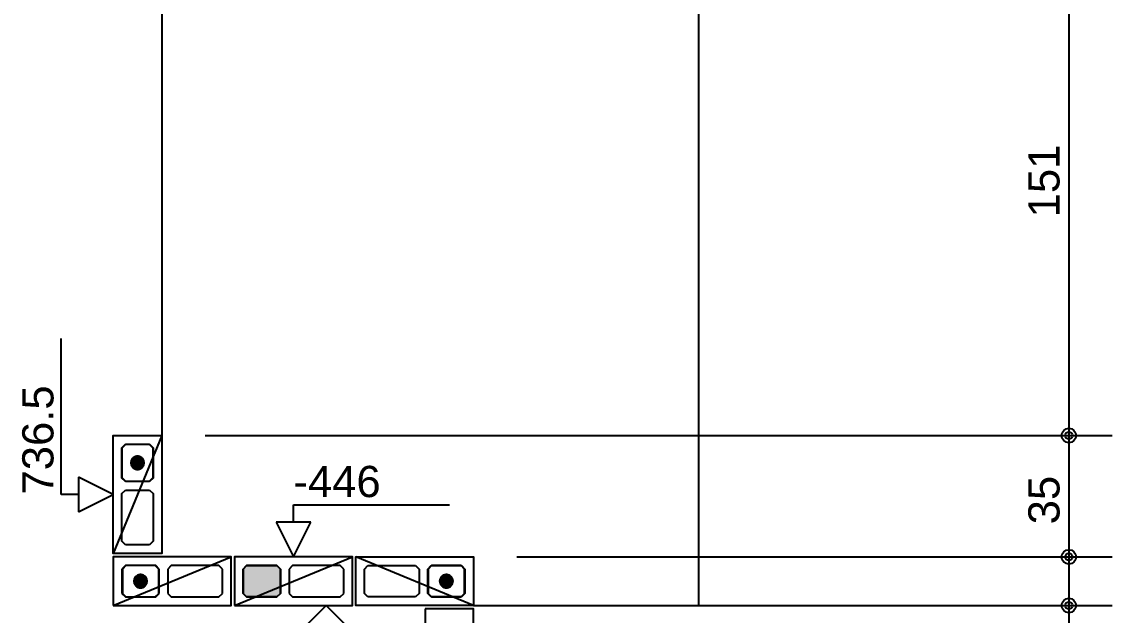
# Model space of a CAD drawing. Extents: x 0 to 119, y 0 to 84.
# Drawn here: x 37.83 to 44.13, y 44.16 to 47.59 of the extents above; entities that cross this region are included whole.
import ezdxf

# ---------------------------------------------------------------- set-up
doc = ezdxf.new("R2010")
doc.units = 0
doc.header["$MEASUREMENT"] = 0
doc.linetypes.add('ESTILO_TQS_0003', pattern=[1.5, 0.5, -0.4, 0.1, -0.5])
doc.linetypes.add('ESTILO_TQS_0005', pattern=[0.4, 0.3, -0.1])
for name, color, linetype in [('18', 6, 'CONTINUOUS'), ('20', 1, 'CONTINUOUS'), ('27', 250, 'CONTINUOUS'), ('3', 7, 'CONTINUOUS'), ('35', 255, 'CONTINUOUS'), ('9', 8, 'CONTINUOUS')]:
    doc.layers.add(name, color=color, linetype=linetype)
doc.styles.add('TQS_ARIAL', font='arial.ttf')

msp = doc.modelspace()

# ---------------------------------------------------------------- linework, layer by layer
at = {"layer": '18', "color": 6, "linetype": 'Continuous'}
for p, q in [((38.060294, 44.86055), (38.060294, 45.76055)), ((38.360294, 44.86055), (38.160294, 44.96055)), ((38.160294, 44.96055), (38.160294, 44.76055)), ((38.160294, 44.86055), (38.060294, 44.86055)), ((38.160294, 44.76055), (38.360294, 44.86055))]:
    msp.add_line(p, q, dxfattribs=at)
at = {"layer": '20', "color": 1, "linetype": 'Continuous'}
for p, q in [((39.400294, 44.70055), (39.400294, 44.80055)), ((39.400294, 44.80055), (40.300294, 44.80055)), ((39.500294, 44.70055), (39.300294, 44.70055)), ((39.300294, 44.70055), (39.400294, 44.50055)), ((39.400294, 44.50055), (39.500294, 44.70055))]:
    msp.add_line(p, q, dxfattribs=at)
at = {"layer": '27', "color": 250, "linetype": 'ESTILO_TQS_0005'}
for points in [[(38.570294, 45.15055), (38.590294, 45.13055), (38.590294, 44.95555), (38.570294, 44.93555), (38.430294, 44.93555), (38.410294, 44.95555), (38.410294, 45.13055), (38.430294, 45.15055), (38.570294, 45.15055)], [(38.570294, 44.88555), (38.590294, 44.86555), (38.590294, 44.59055), (38.570294, 44.57055), (38.430294, 44.57055), (38.410294, 44.59055), (38.410294, 44.86555), (38.430294, 44.88555), (38.570294, 44.88555)], [(38.410294, 44.29055), (38.430294, 44.27055), (38.605294, 44.27055), (38.625294, 44.29055), (38.625294, 44.43055), (38.605294, 44.45055), (38.430294, 44.45055), (38.410294, 44.43055), (38.410294, 44.29055)], [(38.675294, 44.29055), (38.695294, 44.27055), (38.970294, 44.27055), (38.990294, 44.29055), (38.990294, 44.43055), (38.970294, 44.45055), (38.695294, 44.45055), (38.675294, 44.43055), (38.675294, 44.29055)], [(39.110294, 44.29055), (39.130294, 44.27055), (39.305294, 44.27055), (39.325294, 44.29055), (39.325294, 44.43055), (39.305294, 44.45055), (39.130294, 44.45055), (39.110294, 44.43055), (39.110294, 44.29055)], [(39.375294, 44.29055), (39.395294, 44.27055), (39.670294, 44.27055), (39.690294, 44.29055), (39.690294, 44.43055), (39.670294, 44.45055), (39.395294, 44.45055), (39.375294, 44.43055), (39.375294, 44.29055)], [(40.125294, 44.29055), (40.105294, 44.27055), (39.830294, 44.27055), (39.810294, 44.29055), (39.810294, 44.43055), (39.830294, 44.45055), (40.105294, 44.45055), (40.125294, 44.43055), (40.125294, 44.29055)], [(40.390294, 44.29055), (40.370294, 44.27055), (40.195294, 44.27055), (40.175294, 44.29055), (40.175294, 44.43055), (40.195294, 44.45055), (40.370294, 44.45055), (40.390294, 44.43055), (40.390294, 44.29055)]]:
    msp.add_lwpolyline(points, dxfattribs=at)
at = {"layer": '3', "color": 7, "linetype": 'Continuous'}
for p, q in [((38.640294, 45.20055), (38.360294, 44.52055)), ((38.430294, 45.14805), (38.410294, 45.12805)), ((38.410294, 45.12805), (38.410294, 44.95805)), ((38.570294, 45.14805), (38.430294, 45.14805)), ((38.590294, 45.12805), (38.570294, 45.14805)), ((38.590294, 44.95805), (38.590294, 45.12805)), ((38.410294, 44.95805), (38.430294, 44.93805)), ((38.430294, 44.93805), (38.570294, 44.93805)), ((38.570294, 44.93805), (38.590294, 44.95805)), ((38.360294, 44.22055), (39.040294, 44.50055)), ((39.060294, 44.22055), (39.740294, 44.50055)), ((40.440294, 44.22055), (39.760294, 44.50055)), ((38.432794, 44.45055), (38.412794, 44.43055)), ((38.412794, 44.43055), (38.412794, 44.29055)), ((38.602794, 44.45055), (38.432794, 44.45055)), ((38.622794, 44.43055), (38.602794, 44.45055)), ((38.622794, 44.29055), (38.622794, 44.43055)), ((40.197794, 44.45055), (40.177794, 44.43055)), ((40.177794, 44.43055), (40.177794, 44.29055)), ((40.367794, 44.45055), (40.197794, 44.45055)), ((40.387794, 44.43055), (40.367794, 44.45055)), ((40.387794, 44.29055), (40.387794, 44.43055)), ((38.412794, 44.29055), (38.432794, 44.27055)), ((38.432794, 44.27055), (38.602794, 44.27055)), ((38.602794, 44.27055), (38.622794, 44.29055)), ((40.177794, 44.29055), (40.197794, 44.27055)), ((40.197794, 44.27055), (40.367794, 44.27055)), ((40.367794, 44.27055), (40.387794, 44.29055))]:
    msp.add_line(p, q, dxfattribs=at)
for points in [[(40.440294, 44.22055), (41.740294, 44.22055), (41.740294, 49.30055), (40.740294, 49.30055)], [(38.640294, 48.22055), (38.640294, 45.20055)], [(38.640294, 45.20055), (38.640294, 44.52055), (38.360294, 44.52055), (38.360294, 45.20055), (38.640294, 45.20055)], [(38.500294, 45.04365), (38.500355, 45.043647), (38.500415, 45.043638), (38.500474, 45.043622), (38.500531, 45.043601), (38.500585, 45.043575), (38.500637, 45.043542), (38.500685, 45.043505), (38.500729, 45.043463), (38.500769, 45.043417), (38.500803, 45.043367), (38.500833, 45.043314), (38.500857, 45.043258), (38.500875, 45.0432), (38.500887, 45.043141), (38.500894, 45.04308), (38.500894, 45.04302), (38.500887, 45.042959), (38.500875, 45.0429), (38.500857, 45.042842), (38.500833, 45.042786), (38.500803, 45.042733), (38.500769, 45.042683), (38.500729, 45.042637), (38.500685, 45.042595), (38.500637, 45.042558), (38.500585, 45.042525), (38.500531, 45.042499), (38.500474, 45.042478), (38.500415, 45.042462), (38.500355, 45.042453), (38.500294, 45.04245), (38.500294, 45.08085), (38.49647, 45.080656), (38.492685, 45.080076), (38.488978, 45.079116), (38.485388, 45.077787), (38.48195, 45.0761), (38.4787, 45.074075), (38.475672, 45.071731), (38.472897, 45.069093), (38.470403, 45.066188), (38.468216, 45.063045), (38.466357, 45.059697), (38.464847, 45.056178), (38.463701, 45.052525), (38.46293, 45.048774), (38.462543, 45.044965), (38.462543, 45.041135), (38.46293, 45.037326), (38.463701, 45.033575), (38.464847, 45.029922), (38.466357, 45.026403), (38.468216, 45.023055), (38.470403, 45.019912), (38.472897, 45.017007), (38.475672, 45.014369), (38.4787, 45.012025), (38.48195, 45.01), (38.485388, 45.008313), (38.488978, 45.006984), (38.492685, 45.006024), (38.49647, 45.005444), (38.500294, 45.00525), (38.500294, 45.04365)], [(38.500294, 45.04245), (38.500234, 45.042453), (38.500174, 45.042462), (38.500115, 45.042478), (38.500058, 45.042499), (38.500003, 45.042525), (38.499952, 45.042558), (38.499903, 45.042595), (38.499859, 45.042637), (38.49982, 45.042683), (38.499785, 45.042733), (38.499756, 45.042786), (38.499732, 45.042842), (38.499713, 45.0429), (38.499701, 45.042959), (38.499695, 45.04302), (38.499695, 45.04308), (38.499701, 45.043141), (38.499713, 45.0432), (38.499732, 45.043258), (38.499756, 45.043314), (38.499785, 45.043367), (38.49982, 45.043417), (38.499859, 45.043463), (38.499903, 45.043505), (38.499952, 45.043542), (38.500003, 45.043575), (38.500058, 45.043601), (38.500115, 45.043622), (38.500174, 45.043638), (38.500234, 45.043647), (38.500294, 45.04365), (38.500294, 45.00525), (38.504118, 45.005444), (38.507903, 45.006024), (38.51161, 45.006984), (38.515201, 45.008313), (38.518639, 45.01), (38.521888, 45.012025), (38.524916, 45.014369), (38.527691, 45.017007), (38.530186, 45.019912), (38.532373, 45.023055), (38.534231, 45.026403), (38.535741, 45.029922), (38.536888, 45.033575), (38.537658, 45.037326), (38.538046, 45.041135), (38.538046, 45.044965), (38.537658, 45.048774), (38.536888, 45.052525), (38.535741, 45.056178), (38.534231, 45.059697), (38.532373, 45.063045), (38.530186, 45.066188), (38.527691, 45.069093), (38.524916, 45.071731), (38.521888, 45.074075), (38.518639, 45.0761), (38.515201, 45.077787), (38.51161, 45.079116), (38.507903, 45.080076), (38.504118, 45.080656), (38.500294, 45.08085), (38.500294, 45.04245)], [(38.360294, 44.22055), (39.040294, 44.22055), (39.040294, 44.50055), (38.360294, 44.50055), (38.360294, 44.22055)], [(39.060294, 44.22055), (39.740294, 44.22055), (39.740294, 44.50055), (39.060294, 44.50055), (39.060294, 44.22055)], [(40.440294, 44.22055), (39.760294, 44.22055), (39.760294, 44.50055), (40.440294, 44.50055), (40.440294, 44.22055)], [(38.518394, 44.36055), (38.518391, 44.360489), (38.518382, 44.360429), (38.518367, 44.36037), (38.518346, 44.360313), (38.518319, 44.360259), (38.518287, 44.360207), (38.51825, 44.360159), (38.518208, 44.360115), (38.518162, 44.360076), (38.518112, 44.360041), (38.518059, 44.360011), (38.518003, 44.359987), (38.517945, 44.359969), (38.517885, 44.359957), (38.517825, 44.359951), (38.517764, 44.359951), (38.517703, 44.359957), (38.517644, 44.359969), (38.517586, 44.359987), (38.51753, 44.360011), (38.517477, 44.360041), (38.517427, 44.360076), (38.517381, 44.360115), (38.517339, 44.360159), (38.517302, 44.360207), (38.51727, 44.360259), (38.517243, 44.360313), (38.517222, 44.36037), (38.517207, 44.360429), (38.517197, 44.360489), (38.517194, 44.36055), (38.555594, 44.36055), (38.5554, 44.364374), (38.554821, 44.368159), (38.553861, 44.371866), (38.552531, 44.375457), (38.550845, 44.378894), (38.548819, 44.382144), (38.546475, 44.385172), (38.543837, 44.387947), (38.540932, 44.390441), (38.537789, 44.392629), (38.534441, 44.394487), (38.530922, 44.395997), (38.527269, 44.397143), (38.523518, 44.397914), (38.519709, 44.398301), (38.51588, 44.398301), (38.51207, 44.397914), (38.50832, 44.397143), (38.504666, 44.395997), (38.501147, 44.394487), (38.497799, 44.392629), (38.494657, 44.390441), (38.491751, 44.387947), (38.489113, 44.385172), (38.486769, 44.382144), (38.484744, 44.378894), (38.483058, 44.375457), (38.481728, 44.371866), (38.480768, 44.368159), (38.480188, 44.364374), (38.479994, 44.36055), (38.518394, 44.36055)], [(40.283394, 44.36055), (40.283391, 44.360489), (40.283382, 44.360429), (40.283367, 44.36037), (40.283346, 44.360313), (40.283319, 44.360259), (40.283287, 44.360207), (40.28325, 44.360159), (40.283208, 44.360115), (40.283162, 44.360076), (40.283112, 44.360041), (40.283059, 44.360011), (40.283003, 44.359987), (40.282945, 44.359969), (40.282885, 44.359957), (40.282825, 44.359951), (40.282764, 44.359951), (40.282703, 44.359957), (40.282644, 44.359969), (40.282586, 44.359987), (40.28253, 44.360011), (40.282477, 44.360041), (40.282427, 44.360076), (40.282381, 44.360115), (40.282339, 44.360159), (40.282302, 44.360207), (40.28227, 44.360259), (40.282243, 44.360313), (40.282222, 44.36037), (40.282207, 44.360429), (40.282197, 44.360489), (40.282194, 44.36055), (40.320594, 44.36055), (40.3204, 44.364374), (40.319821, 44.368159), (40.318861, 44.371866), (40.317531, 44.375457), (40.315845, 44.378894), (40.313819, 44.382144), (40.311475, 44.385172), (40.308837, 44.387947), (40.305932, 44.390441), (40.302789, 44.392629), (40.299441, 44.394487), (40.295922, 44.395997), (40.292269, 44.397143), (40.288518, 44.397914), (40.284709, 44.398301), (40.28088, 44.398301), (40.27707, 44.397914), (40.27332, 44.397143), (40.269666, 44.395997), (40.266147, 44.394487), (40.262799, 44.392629), (40.259657, 44.390441), (40.256751, 44.387947), (40.254113, 44.385172), (40.251769, 44.382144), (40.249744, 44.378894), (40.248058, 44.375457), (40.246728, 44.371866), (40.245768, 44.368159), (40.245188, 44.364374), (40.244994, 44.36055), (40.283394, 44.36055)], [(38.517194, 44.36055), (38.517197, 44.360611), (38.517207, 44.360671), (38.517222, 44.36073), (38.517243, 44.360787), (38.51727, 44.360841), (38.517302, 44.360893), (38.517339, 44.360941), (38.517381, 44.360985), (38.517427, 44.361024), (38.517477, 44.361059), (38.51753, 44.361089), (38.517586, 44.361113), (38.517644, 44.361131), (38.517703, 44.361143), (38.517764, 44.361149), (38.517825, 44.361149), (38.517885, 44.361143), (38.517945, 44.361131), (38.518003, 44.361113), (38.518059, 44.361089), (38.518112, 44.361059), (38.518162, 44.361024), (38.518208, 44.360985), (38.51825, 44.360941), (38.518287, 44.360893), (38.518319, 44.360841), (38.518346, 44.360787), (38.518367, 44.36073), (38.518382, 44.360671), (38.518391, 44.360611), (38.518394, 44.36055), (38.479994, 44.36055), (38.480188, 44.356726), (38.480768, 44.352941), (38.481728, 44.349234), (38.483058, 44.345643), (38.484744, 44.342206), (38.486769, 44.338956), (38.489113, 44.335928), (38.491751, 44.333153), (38.494657, 44.330659), (38.497799, 44.328471), (38.501147, 44.326613), (38.504666, 44.325103), (38.50832, 44.323957), (38.51207, 44.323186), (38.51588, 44.322799), (38.519709, 44.322799), (38.523518, 44.323186), (38.527269, 44.323957), (38.530922, 44.325103), (38.534441, 44.326613), (38.537789, 44.328471), (38.540932, 44.330659), (38.543837, 44.333153), (38.546475, 44.335928), (38.548819, 44.338956), (38.550845, 44.342206), (38.552531, 44.345643), (38.553861, 44.349234), (38.554821, 44.352941), (38.5554, 44.356726), (38.555594, 44.36055), (38.517194, 44.36055)], [(40.282194, 44.36055), (40.282197, 44.360611), (40.282207, 44.360671), (40.282222, 44.36073), (40.282243, 44.360787), (40.28227, 44.360841), (40.282302, 44.360893), (40.282339, 44.360941), (40.282381, 44.360985), (40.282427, 44.361024), (40.282477, 44.361059), (40.28253, 44.361089), (40.282586, 44.361113), (40.282644, 44.361131), (40.282703, 44.361143), (40.282764, 44.361149), (40.282825, 44.361149), (40.282885, 44.361143), (40.282945, 44.361131), (40.283003, 44.361113), (40.283059, 44.361089), (40.283112, 44.361059), (40.283162, 44.361024), (40.283208, 44.360985), (40.28325, 44.360941), (40.283287, 44.360893), (40.283319, 44.360841), (40.283346, 44.360787), (40.283367, 44.36073), (40.283382, 44.360671), (40.283391, 44.360611), (40.283394, 44.36055), (40.244994, 44.36055), (40.245188, 44.356726), (40.245768, 44.352941), (40.246728, 44.349234), (40.248058, 44.345643), (40.249744, 44.342206), (40.251769, 44.338956), (40.254113, 44.335928), (40.256751, 44.333153), (40.259657, 44.330659), (40.262799, 44.328471), (40.266147, 44.326613), (40.269666, 44.325103), (40.27332, 44.323957), (40.27707, 44.323186), (40.28088, 44.322799), (40.284709, 44.322799), (40.288518, 44.323186), (40.292269, 44.323957), (40.295922, 44.325103), (40.299441, 44.326613), (40.302789, 44.328471), (40.305932, 44.330659), (40.308837, 44.333153), (40.311475, 44.335928), (40.313819, 44.338956), (40.315845, 44.342206), (40.317531, 44.345643), (40.318861, 44.349234), (40.319821, 44.352941), (40.3204, 44.356726), (40.320594, 44.36055), (40.282194, 44.36055)], [(39.641069, 43.904603), (39.641069, 44.062576), (39.746385, 44.062576), (39.588411, 44.22055), (39.430438, 44.062576), (39.535753, 44.062576), (39.535753, 43.904603), (39.641069, 43.904603)], [(40.160377, 44.20055), (40.160377, 43.42055), (40.440377, 43.42055), (40.440377, 44.20055), (40.160377, 44.20055)]]:
    msp.add_lwpolyline(points, dxfattribs=at)
for centre in [(38.500294, 45.04305), (38.517794, 44.36055), (40.282794, 44.36055)]:
    msp.add_circle(centre, 0.0372, dxfattribs=at)
for points in [[(38.464847, 45.056178), (38.464847, 45.029922), (38.466357, 45.059697)], [(38.464847, 45.029922), (38.466357, 45.026403), (38.466357, 45.059697)], [(38.466357, 45.059697), (38.466357, 45.026403), (38.468216, 45.063045)], [(38.466357, 45.026403), (38.468216, 45.023055), (38.468216, 45.063045)], [(38.468216, 45.063045), (38.468216, 45.023055), (38.470403, 45.066188)], [(38.468216, 45.023055), (38.470403, 45.019912), (38.470403, 45.066188)], [(38.470403, 45.066188), (38.470403, 45.019912), (38.472897, 45.069093)], [(38.470403, 45.019912), (38.472897, 45.017007), (38.472897, 45.069093)], [(38.472897, 45.069093), (38.472897, 45.017007), (38.475672, 45.071731)], [(38.472897, 45.017007), (38.475672, 45.014369), (38.475672, 45.071731)], [(38.475672, 45.071731), (38.475672, 45.014369), (38.4787, 45.074075)], [(38.475672, 45.014369), (38.4787, 45.012025), (38.4787, 45.074075)], [(38.4787, 45.074075), (38.4787, 45.012025), (38.48195, 45.0761)], [(38.4787, 45.012025), (38.48195, 45.01), (38.48195, 45.0761)], [(38.48195, 45.0761), (38.48195, 45.01), (38.485388, 45.077787)], [(38.48195, 45.01), (38.485388, 45.008313), (38.485388, 45.077787)], [(38.485388, 45.077787), (38.485388, 45.008313), (38.488978, 45.079116)], [(38.485388, 45.008313), (38.488978, 45.006984), (38.488978, 45.079116)], [(38.488978, 45.079116), (38.488978, 45.006984), (38.492685, 45.080076)], [(38.488978, 45.006984), (38.492685, 45.006024), (38.492685, 45.080076)], [(38.49647, 45.005444), (38.49647, 45.080656), (38.492685, 45.006024)], [(38.492685, 45.080076), (38.492685, 45.006024), (38.49647, 45.080656)], [(38.49647, 45.005444), (38.500294, 45.04365), (38.500294, 45.08085)], [(38.49647, 45.005444), (38.500294, 45.08085), (38.49647, 45.080656)], [(38.500294, 45.04245), (38.504118, 45.080656), (38.500294, 45.08085)], [(38.500294, 45.04245), (38.500294, 45.00525), (38.504118, 45.080656)], [(38.500294, 45.00525), (38.504118, 45.005444), (38.504118, 45.080656)], [(38.504118, 45.080656), (38.504118, 45.005444), (38.507903, 45.080076)], [(38.504118, 45.005444), (38.507903, 45.006024), (38.507903, 45.080076)], [(38.507903, 45.080076), (38.507903, 45.006024), (38.51161, 45.079116)], [(38.507903, 45.006024), (38.51161, 45.006984), (38.51161, 45.079116)], [(38.51161, 45.079116), (38.51161, 45.006984), (38.515201, 45.077787)], [(38.51161, 45.006984), (38.515201, 45.008313), (38.515201, 45.077787)], [(38.515201, 45.077787), (38.515201, 45.008313), (38.518639, 45.0761)], [(38.515201, 45.008313), (38.518639, 45.01), (38.518639, 45.0761)], [(38.518639, 45.0761), (38.518639, 45.01), (38.521888, 45.074075)], [(38.518639, 45.01), (38.521888, 45.012025), (38.521888, 45.074075)], [(38.521888, 45.074075), (38.521888, 45.012025), (38.524916, 45.071731)], [(38.521888, 45.012025), (38.524916, 45.014369), (38.524916, 45.071731)], [(38.524916, 45.071731), (38.524916, 45.014369), (38.527691, 45.069093)], [(38.524916, 45.014369), (38.527691, 45.017007), (38.527691, 45.069093)], [(38.527691, 45.069093), (38.527691, 45.017007), (38.530186, 45.066188)], [(38.527691, 45.017007), (38.530186, 45.019912), (38.530186, 45.066188)], [(38.530186, 45.066188), (38.530186, 45.019912), (38.532373, 45.063045)], [(38.530186, 45.019912), (38.532373, 45.023055), (38.532373, 45.063045)], [(38.532373, 45.063045), (38.532373, 45.023055), (38.534231, 45.059697)], [(38.532373, 45.023055), (38.534231, 45.026403), (38.534231, 45.059697)], [(38.534231, 45.059697), (38.534231, 45.026403), (38.535741, 45.056178)], [(38.462543, 45.044965), (38.462543, 45.041135), (38.46293, 45.048774)], [(38.462543, 45.041135), (38.46293, 45.037326), (38.46293, 45.048774)], [(38.46293, 45.048774), (38.46293, 45.037326), (38.463701, 45.052525)], [(38.46293, 45.037326), (38.463701, 45.033575), (38.463701, 45.052525)], [(38.463701, 45.052525), (38.463701, 45.033575), (38.464847, 45.056178)], [(38.463701, 45.033575), (38.464847, 45.029922), (38.464847, 45.056178)], [(38.49647, 45.005444), (38.500294, 45.00525), (38.500294, 45.04365)], [(38.499859, 45.042637), (38.500294, 45.04245), (38.49982, 45.042683)], [(38.500294, 45.04245), (38.500294, 45.04245), (38.49982, 45.042683)], [(38.49982, 45.042683), (38.500294, 45.04245), (38.49982, 45.042683)], [(38.500294, 45.04245), (38.500294, 45.04245), (38.49982, 45.042683)], [(38.49982, 45.042683), (38.500294, 45.04245), (38.49982, 45.042683)], [(38.500294, 45.04245), (38.500294, 45.04245), (38.49982, 45.042683)], [(38.499903, 45.042595), (38.500294, 45.04245), (38.499859, 45.042637)], [(38.500294, 45.04245), (38.500294, 45.04245), (38.499859, 45.042637)], [(38.499859, 45.042637), (38.500294, 45.04245), (38.499859, 45.042637)], [(38.500294, 45.04245), (38.500294, 45.04245), (38.499859, 45.042637)], [(38.499952, 45.042558), (38.500294, 45.04245), (38.499903, 45.042595)], [(38.500294, 45.04245), (38.500294, 45.04245), (38.499903, 45.042595)], [(38.500003, 45.042525), (38.500294, 45.04245), (38.499952, 45.042558)], [(38.500294, 45.04245), (38.500294, 45.04245), (38.499952, 45.042558)], [(38.500115, 45.042478), (38.500294, 45.04245), (38.500003, 45.042525)], [(38.500294, 45.04245), (38.500294, 45.04245), (38.500003, 45.042525)], [(38.500294, 45.04245), (38.500294, 45.04245), (38.500115, 45.042478)], [(38.500294, 45.04245), (38.500294, 45.04245), (38.500115, 45.042478)], [(38.500294, 45.04365), (38.500769, 45.043417), (38.500294, 45.04365)], [(38.500769, 45.043417), (38.500769, 45.043417), (38.500294, 45.04365)], [(38.500294, 45.04365), (38.500769, 45.043417), (38.500294, 45.04365)], [(38.500769, 45.043417), (38.500769, 45.043417), (38.500294, 45.04365)], [(38.500294, 45.04365), (38.500769, 45.043417), (38.500294, 45.04365)], [(38.500769, 45.043417), (38.500729, 45.043463), (38.500294, 45.04365)], [(38.500294, 45.04365), (38.500729, 45.043463), (38.500294, 45.04365)], [(38.500729, 45.043463), (38.500729, 45.043463), (38.500294, 45.04365)], [(38.500294, 45.04365), (38.500729, 45.043463), (38.500294, 45.04365)], [(38.500729, 45.043463), (38.500685, 45.043505), (38.500294, 45.04365)], [(38.500294, 45.04365), (38.500685, 45.043505), (38.500294, 45.04365)], [(38.500685, 45.043505), (38.500637, 45.043542), (38.500294, 45.04365)], [(38.500294, 45.04365), (38.500637, 45.043542), (38.500294, 45.04365)], [(38.500637, 45.043542), (38.500585, 45.043575), (38.500294, 45.04365)], [(38.500294, 45.04365), (38.500585, 45.043575), (38.500294, 45.04365)], [(38.500585, 45.043575), (38.500474, 45.043622), (38.500294, 45.04365)], [(38.500294, 45.04365), (38.500474, 45.043622), (38.500294, 45.04365)], [(38.500474, 45.043622), (38.500294, 45.04365), (38.500294, 45.04365)], [(38.500294, 45.04365), (38.500294, 45.04365), (38.500294, 45.04365)], [(38.500294, 45.04365), (38.500294, 45.04365), (38.500294, 45.04365)], [(38.500294, 45.04365), (38.500294, 45.04365), (38.500294, 45.04365)], [(38.500294, 45.04365), (38.500294, 45.04365), (38.500294, 45.04365)], [(38.500294, 45.04365), (38.500294, 45.04365), (38.500294, 45.04365)], [(38.500294, 45.04365), (38.500294, 45.04365), (38.500294, 45.04365)], [(38.500294, 45.04365), (38.500294, 45.04365), (38.500294, 45.04365)], [(38.500294, 45.04365), (38.500294, 45.04365), (38.500294, 45.04365)], [(38.500294, 45.04365), (38.500294, 45.04365), (38.500294, 45.04365)], [(38.500294, 45.04365), (38.500294, 45.04365), (38.500294, 45.04365)], [(38.500294, 45.04365), (38.500294, 45.04365), (38.500294, 45.04365)], [(38.500294, 45.04365), (38.500294, 45.04365), (38.500294, 45.04365)], [(38.500294, 45.04245), (38.500294, 45.04245), (38.500294, 45.04245)], [(38.500294, 45.04245), (38.500294, 45.04245), (38.500294, 45.04245)], [(38.500294, 45.04245), (38.500294, 45.04245), (38.500294, 45.04245)], [(38.500294, 45.04245), (38.500294, 45.04245), (38.500294, 45.04245)], [(38.500294, 45.04245), (38.500294, 45.04245), (38.500294, 45.04245)], [(38.500294, 45.04245), (38.500294, 45.04245), (38.500294, 45.04245)], [(38.500294, 45.04245), (38.500294, 45.04245), (38.500294, 45.04245)], [(38.500294, 45.04245), (38.500294, 45.04245), (38.500294, 45.04245)], [(38.500294, 45.04245), (38.500294, 45.04245), (38.500294, 45.04245)], [(38.500294, 45.04245), (38.500294, 45.04245), (38.500294, 45.04245)], [(38.500294, 45.04245), (38.500294, 45.04245), (38.500294, 45.04245)], [(38.500294, 45.04245), (38.500294, 45.04245), (38.500294, 45.04245)], [(38.534231, 45.026403), (38.535741, 45.029922), (38.535741, 45.056178)], [(38.535741, 45.056178), (38.535741, 45.029922), (38.536888, 45.052525)], [(38.535741, 45.029922), (38.536888, 45.033575), (38.536888, 45.052525)], [(38.536888, 45.052525), (38.536888, 45.033575), (38.537658, 45.048774)], [(38.536888, 45.033575), (38.537658, 45.037326), (38.537658, 45.048774)], [(38.537658, 45.048774), (38.537658, 45.037326), (38.538046, 45.044965)], [(38.537658, 45.037326), (38.538046, 45.041135), (38.538046, 45.044965)], [(38.518394, 44.36055), (38.480768, 44.368159), (38.480188, 44.364374)], [(38.518394, 44.36055), (38.481728, 44.371866), (38.480768, 44.368159)], [(38.518394, 44.36055), (38.483058, 44.375457), (38.481728, 44.371866)], [(38.518394, 44.36055), (38.484744, 44.378894), (38.483058, 44.375457)], [(38.518394, 44.36055), (38.486769, 44.382144), (38.484744, 44.378894)], [(38.518394, 44.36055), (38.489113, 44.385172), (38.486769, 44.382144)], [(38.518394, 44.36055), (38.491751, 44.387947), (38.489113, 44.385172)], [(38.518394, 44.36055), (38.494657, 44.390441), (38.491751, 44.387947)], [(38.518394, 44.36055), (38.497799, 44.392629), (38.494657, 44.390441)], [(38.518394, 44.36055), (38.501147, 44.394487), (38.497799, 44.392629)], [(38.518394, 44.36055), (38.504666, 44.395997), (38.501147, 44.394487)], [(38.518394, 44.36055), (38.50832, 44.397143), (38.504666, 44.395997)], [(38.518394, 44.36055), (38.51207, 44.397914), (38.50832, 44.397143)], [(38.518394, 44.36055), (38.51588, 44.398301), (38.51207, 44.397914)], [(38.518394, 44.36055), (38.519709, 44.398301), (38.51588, 44.398301)], [(38.555594, 44.36055), (38.519709, 44.398301), (38.518394, 44.36055)], [(38.555594, 44.36055), (38.523518, 44.397914), (38.519709, 44.398301)], [(38.555594, 44.36055), (38.527269, 44.397143), (38.523518, 44.397914)], [(38.555594, 44.36055), (38.530922, 44.395997), (38.527269, 44.397143)], [(38.555594, 44.36055), (38.534441, 44.394487), (38.530922, 44.395997)], [(38.555594, 44.36055), (38.537789, 44.392629), (38.534441, 44.394487)], [(38.555594, 44.36055), (38.540932, 44.390441), (38.537789, 44.392629)], [(38.555594, 44.36055), (38.543837, 44.387947), (38.540932, 44.390441)], [(38.555594, 44.36055), (38.546475, 44.385172), (38.543837, 44.387947)], [(38.555594, 44.36055), (38.548819, 44.382144), (38.546475, 44.385172)], [(38.555594, 44.36055), (38.550845, 44.378894), (38.548819, 44.382144)], [(38.555594, 44.36055), (38.552531, 44.375457), (38.550845, 44.378894)], [(38.555594, 44.36055), (38.553861, 44.371866), (38.552531, 44.375457)], [(38.555594, 44.36055), (38.554821, 44.368159), (38.553861, 44.371866)], [(38.555594, 44.36055), (38.5554, 44.364374), (38.554821, 44.368159)], [(40.283394, 44.36055), (40.245768, 44.368159), (40.245188, 44.364374)], [(40.283394, 44.36055), (40.246728, 44.371866), (40.245768, 44.368159)], [(40.283394, 44.36055), (40.248058, 44.375457), (40.246728, 44.371866)], [(40.283394, 44.36055), (40.249744, 44.378894), (40.248058, 44.375457)], [(40.283394, 44.36055), (40.251769, 44.382144), (40.249744, 44.378894)], [(40.283394, 44.36055), (40.254113, 44.385172), (40.251769, 44.382144)], [(40.283394, 44.36055), (40.256751, 44.387947), (40.254113, 44.385172)], [(40.283394, 44.36055), (40.259657, 44.390441), (40.256751, 44.387947)], [(40.283394, 44.36055), (40.262799, 44.392629), (40.259657, 44.390441)], [(40.283394, 44.36055), (40.266147, 44.394487), (40.262799, 44.392629)], [(40.283394, 44.36055), (40.269666, 44.395997), (40.266147, 44.394487)], [(40.283394, 44.36055), (40.27332, 44.397143), (40.269666, 44.395997)], [(40.283394, 44.36055), (40.27707, 44.397914), (40.27332, 44.397143)], [(40.283394, 44.36055), (40.28088, 44.398301), (40.27707, 44.397914)], [(40.283394, 44.36055), (40.284709, 44.398301), (40.28088, 44.398301)], [(40.320594, 44.36055), (40.284709, 44.398301), (40.283394, 44.36055)], [(40.320594, 44.36055), (40.288518, 44.397914), (40.284709, 44.398301)], [(40.320594, 44.36055), (40.292269, 44.397143), (40.288518, 44.397914)], [(40.320594, 44.36055), (40.295922, 44.395997), (40.292269, 44.397143)], [(40.320594, 44.36055), (40.299441, 44.394487), (40.295922, 44.395997)], [(40.320594, 44.36055), (40.302789, 44.392629), (40.299441, 44.394487)], [(40.320594, 44.36055), (40.305932, 44.390441), (40.302789, 44.392629)], [(40.320594, 44.36055), (40.308837, 44.387947), (40.305932, 44.390441)], [(40.320594, 44.36055), (40.311475, 44.385172), (40.308837, 44.387947)], [(40.320594, 44.36055), (40.313819, 44.382144), (40.311475, 44.385172)], [(40.320594, 44.36055), (40.315845, 44.378894), (40.313819, 44.382144)], [(40.320594, 44.36055), (40.317531, 44.375457), (40.315845, 44.378894)], [(40.320594, 44.36055), (40.318861, 44.371866), (40.317531, 44.375457)], [(40.320594, 44.36055), (40.319821, 44.368159), (40.318861, 44.371866)], [(40.320594, 44.36055), (40.3204, 44.364374), (40.319821, 44.368159)], [(38.518394, 44.36055), (38.480188, 44.364374), (38.479994, 44.36055)], [(38.517194, 44.36055), (38.479994, 44.36055), (38.480188, 44.356726)], [(38.517194, 44.36055), (38.480188, 44.356726), (38.480768, 44.352941)], [(38.517194, 44.36055), (38.480768, 44.352941), (38.481728, 44.349234)], [(38.517194, 44.36055), (38.481728, 44.349234), (38.483058, 44.345643)], [(38.517194, 44.36055), (38.483058, 44.345643), (38.484744, 44.342206)], [(38.517194, 44.36055), (38.484744, 44.342206), (38.486769, 44.338956)], [(38.517194, 44.36055), (38.486769, 44.338956), (38.489113, 44.335928)], [(38.517194, 44.36055), (38.489113, 44.335928), (38.491751, 44.333153)], [(38.517194, 44.36055), (38.491751, 44.333153), (38.494657, 44.330659)], [(38.517194, 44.36055), (38.494657, 44.330659), (38.497799, 44.328471)], [(38.517194, 44.36055), (38.497799, 44.328471), (38.501147, 44.326613)], [(38.517194, 44.36055), (38.501147, 44.326613), (38.504666, 44.325103)], [(38.517194, 44.36055), (38.504666, 44.325103), (38.50832, 44.323957)], [(38.517194, 44.36055), (38.50832, 44.323957), (38.51207, 44.323186)], [(38.517194, 44.36055), (38.51207, 44.323186), (38.51588, 44.322799)], [(38.517194, 44.36055), (38.51588, 44.322799), (38.519709, 44.322799)], [(38.517427, 44.361024), (38.517222, 44.36073), (38.517194, 44.36055)], [(38.517427, 44.361024), (38.517194, 44.36055), (38.517194, 44.36055)], [(38.517427, 44.361024), (38.517194, 44.36055), (38.517194, 44.36055)], [(38.517427, 44.361024), (38.517194, 44.36055), (38.517194, 44.36055)], [(38.517427, 44.361024), (38.517194, 44.36055), (38.517194, 44.36055)], [(38.517427, 44.361024), (38.517194, 44.36055), (38.517194, 44.36055)], [(38.517427, 44.361024), (38.517194, 44.36055), (38.517194, 44.36055)], [(38.517427, 44.361024), (38.517194, 44.36055), (38.517194, 44.36055)], [(38.517427, 44.361024), (38.517194, 44.36055), (38.517194, 44.36055)], [(38.517427, 44.361024), (38.517194, 44.36055), (38.517194, 44.36055)], [(38.517427, 44.361024), (38.517194, 44.36055), (38.517194, 44.36055)], [(38.517427, 44.361024), (38.517194, 44.36055), (38.517194, 44.36055)], [(38.517427, 44.361024), (38.517194, 44.36055), (38.517194, 44.36055)], [(38.517427, 44.361024), (38.517194, 44.36055), (38.517194, 44.36055)], [(38.517427, 44.361024), (38.517194, 44.36055), (38.517194, 44.36055)], [(38.517427, 44.361024), (38.517194, 44.36055), (38.517194, 44.36055)], [(38.517427, 44.361024), (38.517194, 44.36055), (38.517194, 44.36055)], [(38.517427, 44.361024), (38.517194, 44.36055), (38.517194, 44.36055)], [(38.517427, 44.361024), (38.517194, 44.36055), (38.517194, 44.36055)], [(38.517427, 44.361024), (38.517194, 44.36055), (38.517194, 44.36055)], [(38.517427, 44.361024), (38.517194, 44.36055), (38.517194, 44.36055)], [(38.517427, 44.361024), (38.517194, 44.36055), (38.517194, 44.36055)], [(38.517427, 44.361024), (38.517194, 44.36055), (38.517194, 44.36055)], [(38.517194, 44.36055), (38.519709, 44.322799), (38.555594, 44.36055)], [(38.517427, 44.361024), (38.51727, 44.360841), (38.517222, 44.36073)], [(38.517427, 44.361024), (38.517302, 44.360893), (38.51727, 44.360841)], [(38.517427, 44.361024), (38.517339, 44.360941), (38.517302, 44.360893)], [(38.517427, 44.361024), (38.517381, 44.360985), (38.517339, 44.360941)], [(38.517427, 44.361024), (38.517427, 44.361024), (38.517381, 44.360985)], [(38.517427, 44.361024), (38.517381, 44.360985), (38.517381, 44.360985)], [(38.517427, 44.361024), (38.517427, 44.361024), (38.517427, 44.361024)], [(38.518394, 44.36055), (38.518162, 44.360076), (38.518162, 44.360076)], [(38.518394, 44.36055), (38.518162, 44.360076), (38.518162, 44.360076)], [(38.518394, 44.36055), (38.518162, 44.360076), (38.518208, 44.360115)], [(38.518394, 44.36055), (38.518208, 44.360115), (38.518208, 44.360115)], [(38.518394, 44.36055), (38.518208, 44.360115), (38.51825, 44.360159)], [(38.518394, 44.36055), (38.51825, 44.360159), (38.518287, 44.360207)], [(38.518394, 44.36055), (38.518287, 44.360207), (38.518319, 44.360259)], [(38.518394, 44.36055), (38.518319, 44.360259), (38.518367, 44.36037)], [(38.518394, 44.36055), (38.518367, 44.36037), (38.518394, 44.36055)], [(38.518394, 44.36055), (38.518394, 44.36055), (38.518394, 44.36055)], [(38.518394, 44.36055), (38.518394, 44.36055), (38.518394, 44.36055)], [(38.518394, 44.36055), (38.518394, 44.36055), (38.518394, 44.36055)], [(38.518394, 44.36055), (38.518394, 44.36055), (38.518394, 44.36055)], [(38.518394, 44.36055), (38.518394, 44.36055), (38.518394, 44.36055)], [(38.518394, 44.36055), (38.518394, 44.36055), (38.518394, 44.36055)], [(38.518394, 44.36055), (38.518394, 44.36055), (38.518394, 44.36055)], [(38.518394, 44.36055), (38.518394, 44.36055), (38.518394, 44.36055)], [(38.518394, 44.36055), (38.518394, 44.36055), (38.518394, 44.36055)], [(38.518394, 44.36055), (38.518394, 44.36055), (38.518394, 44.36055)], [(38.518394, 44.36055), (38.518394, 44.36055), (38.518394, 44.36055)], [(38.518394, 44.36055), (38.518394, 44.36055), (38.518394, 44.36055)], [(38.518394, 44.36055), (38.518394, 44.36055), (38.518394, 44.36055)], [(38.518394, 44.36055), (38.518394, 44.36055), (38.518394, 44.36055)], [(38.518394, 44.36055), (38.518394, 44.36055), (38.518394, 44.36055)], [(38.518394, 44.36055), (38.518394, 44.36055), (38.518394, 44.36055)], [(38.518394, 44.36055), (38.518394, 44.36055), (38.518394, 44.36055)], [(38.518394, 44.36055), (38.518394, 44.36055), (38.518394, 44.36055)], [(38.518394, 44.36055), (38.518394, 44.36055), (38.518394, 44.36055)], [(38.518394, 44.36055), (38.518394, 44.36055), (38.518394, 44.36055)], [(38.518394, 44.36055), (38.518394, 44.36055), (38.518394, 44.36055)], [(38.555594, 44.36055), (38.519709, 44.322799), (38.523518, 44.323186)], [(38.555594, 44.36055), (38.523518, 44.323186), (38.527269, 44.323957)], [(38.555594, 44.36055), (38.527269, 44.323957), (38.530922, 44.325103)], [(38.555594, 44.36055), (38.530922, 44.325103), (38.534441, 44.326613)], [(38.555594, 44.36055), (38.534441, 44.326613), (38.537789, 44.328471)], [(38.555594, 44.36055), (38.537789, 44.328471), (38.540932, 44.330659)], [(38.555594, 44.36055), (38.540932, 44.330659), (38.543837, 44.333153)], [(38.555594, 44.36055), (38.543837, 44.333153), (38.546475, 44.335928)], [(38.555594, 44.36055), (38.546475, 44.335928), (38.548819, 44.338956)], [(38.555594, 44.36055), (38.548819, 44.338956), (38.550845, 44.342206)], [(38.555594, 44.36055), (38.550845, 44.342206), (38.552531, 44.345643)], [(38.555594, 44.36055), (38.552531, 44.345643), (38.553861, 44.349234)], [(38.555594, 44.36055), (38.553861, 44.349234), (38.554821, 44.352941)], [(38.555594, 44.36055), (38.554821, 44.352941), (38.5554, 44.356726)], [(40.283394, 44.36055), (40.245188, 44.364374), (40.244994, 44.36055)], [(40.282194, 44.36055), (40.244994, 44.36055), (40.245188, 44.356726)], [(40.282194, 44.36055), (40.245188, 44.356726), (40.245768, 44.352941)], [(40.282194, 44.36055), (40.245768, 44.352941), (40.246728, 44.349234)], [(40.282194, 44.36055), (40.246728, 44.349234), (40.248058, 44.345643)], [(40.282194, 44.36055), (40.248058, 44.345643), (40.249744, 44.342206)], [(40.282194, 44.36055), (40.249744, 44.342206), (40.251769, 44.338956)], [(40.282194, 44.36055), (40.251769, 44.338956), (40.254113, 44.335928)], [(40.282194, 44.36055), (40.254113, 44.335928), (40.256751, 44.333153)], [(40.282194, 44.36055), (40.256751, 44.333153), (40.259657, 44.330659)], [(40.282194, 44.36055), (40.259657, 44.330659), (40.262799, 44.328471)], [(40.282194, 44.36055), (40.262799, 44.328471), (40.266147, 44.326613)], [(40.282194, 44.36055), (40.266147, 44.326613), (40.269666, 44.325103)], [(40.282194, 44.36055), (40.269666, 44.325103), (40.27332, 44.323957)], [(40.282194, 44.36055), (40.27332, 44.323957), (40.27707, 44.323186)], [(40.282194, 44.36055), (40.27707, 44.323186), (40.28088, 44.322799)], [(40.282194, 44.36055), (40.28088, 44.322799), (40.284709, 44.322799)], [(40.282427, 44.361024), (40.282222, 44.36073), (40.282194, 44.36055)], [(40.282427, 44.361024), (40.282194, 44.36055), (40.282194, 44.36055)], [(40.282427, 44.361024), (40.282194, 44.36055), (40.282194, 44.36055)], [(40.282427, 44.361024), (40.282194, 44.36055), (40.282194, 44.36055)], [(40.282427, 44.361024), (40.282194, 44.36055), (40.282194, 44.36055)], [(40.282427, 44.361024), (40.282194, 44.36055), (40.282194, 44.36055)], [(40.282427, 44.361024), (40.282194, 44.36055), (40.282194, 44.36055)], [(40.282427, 44.361024), (40.282194, 44.36055), (40.282194, 44.36055)], [(40.282427, 44.361024), (40.282194, 44.36055), (40.282194, 44.36055)], [(40.282427, 44.361024), (40.282194, 44.36055), (40.282194, 44.36055)], [(40.282427, 44.361024), (40.282194, 44.36055), (40.282194, 44.36055)], [(40.282427, 44.361024), (40.282194, 44.36055), (40.282194, 44.36055)], [(40.282427, 44.361024), (40.282194, 44.36055), (40.282194, 44.36055)], [(40.282427, 44.361024), (40.282194, 44.36055), (40.282194, 44.36055)], [(40.282427, 44.361024), (40.282194, 44.36055), (40.282194, 44.36055)], [(40.282427, 44.361024), (40.282194, 44.36055), (40.282194, 44.36055)], [(40.282427, 44.361024), (40.282194, 44.36055), (40.282194, 44.36055)], [(40.282427, 44.361024), (40.282194, 44.36055), (40.282194, 44.36055)], [(40.282427, 44.361024), (40.282194, 44.36055), (40.282194, 44.36055)], [(40.282427, 44.361024), (40.282194, 44.36055), (40.282194, 44.36055)], [(40.282427, 44.361024), (40.282194, 44.36055), (40.282194, 44.36055)], [(40.282427, 44.361024), (40.282194, 44.36055), (40.282194, 44.36055)], [(40.282427, 44.361024), (40.282194, 44.36055), (40.282194, 44.36055)], [(40.282194, 44.36055), (40.284709, 44.322799), (40.320594, 44.36055)], [(40.282427, 44.361024), (40.28227, 44.360841), (40.282222, 44.36073)], [(40.282427, 44.361024), (40.282302, 44.360893), (40.28227, 44.360841)], [(40.282427, 44.361024), (40.282339, 44.360941), (40.282302, 44.360893)], [(40.282427, 44.361024), (40.282381, 44.360985), (40.282339, 44.360941)], [(40.282427, 44.361024), (40.282427, 44.361024), (40.282381, 44.360985)], [(40.282427, 44.361024), (40.282381, 44.360985), (40.282381, 44.360985)], [(40.282427, 44.361024), (40.282427, 44.361024), (40.282427, 44.361024)], [(40.283394, 44.36055), (40.283162, 44.360076), (40.283162, 44.360076)], [(40.283394, 44.36055), (40.283162, 44.360076), (40.283162, 44.360076)], [(40.283394, 44.36055), (40.283162, 44.360076), (40.283208, 44.360115)], [(40.283394, 44.36055), (40.283208, 44.360115), (40.283208, 44.360115)], [(40.283394, 44.36055), (40.283208, 44.360115), (40.28325, 44.360159)], [(40.283394, 44.36055), (40.28325, 44.360159), (40.283287, 44.360207)], [(40.283394, 44.36055), (40.283287, 44.360207), (40.283319, 44.360259)], [(40.283394, 44.36055), (40.283319, 44.360259), (40.283367, 44.36037)], [(40.283394, 44.36055), (40.283367, 44.36037), (40.283394, 44.36055)], [(40.283394, 44.36055), (40.283394, 44.36055), (40.283394, 44.36055)], [(40.283394, 44.36055), (40.283394, 44.36055), (40.283394, 44.36055)], [(40.283394, 44.36055), (40.283394, 44.36055), (40.283394, 44.36055)], [(40.283394, 44.36055), (40.283394, 44.36055), (40.283394, 44.36055)], [(40.283394, 44.36055), (40.283394, 44.36055), (40.283394, 44.36055)], [(40.283394, 44.36055), (40.283394, 44.36055), (40.283394, 44.36055)], [(40.283394, 44.36055), (40.283394, 44.36055), (40.283394, 44.36055)], [(40.283394, 44.36055), (40.283394, 44.36055), (40.283394, 44.36055)], [(40.283394, 44.36055), (40.283394, 44.36055), (40.283394, 44.36055)], [(40.283394, 44.36055), (40.283394, 44.36055), (40.283394, 44.36055)], [(40.283394, 44.36055), (40.283394, 44.36055), (40.283394, 44.36055)], [(40.283394, 44.36055), (40.283394, 44.36055), (40.283394, 44.36055)], [(40.283394, 44.36055), (40.283394, 44.36055), (40.283394, 44.36055)], [(40.283394, 44.36055), (40.283394, 44.36055), (40.283394, 44.36055)], [(40.283394, 44.36055), (40.283394, 44.36055), (40.283394, 44.36055)], [(40.283394, 44.36055), (40.283394, 44.36055), (40.283394, 44.36055)], [(40.283394, 44.36055), (40.283394, 44.36055), (40.283394, 44.36055)], [(40.283394, 44.36055), (40.283394, 44.36055), (40.283394, 44.36055)], [(40.283394, 44.36055), (40.283394, 44.36055), (40.283394, 44.36055)], [(40.283394, 44.36055), (40.283394, 44.36055), (40.283394, 44.36055)], [(40.283394, 44.36055), (40.283394, 44.36055), (40.283394, 44.36055)], [(40.320594, 44.36055), (40.284709, 44.322799), (40.288518, 44.323186)], [(40.320594, 44.36055), (40.288518, 44.323186), (40.292269, 44.323957)], [(40.320594, 44.36055), (40.292269, 44.323957), (40.295922, 44.325103)], [(40.320594, 44.36055), (40.295922, 44.325103), (40.299441, 44.326613)], [(40.320594, 44.36055), (40.299441, 44.326613), (40.302789, 44.328471)], [(40.320594, 44.36055), (40.302789, 44.328471), (40.305932, 44.330659)], [(40.320594, 44.36055), (40.305932, 44.330659), (40.308837, 44.333153)], [(40.320594, 44.36055), (40.308837, 44.333153), (40.311475, 44.335928)], [(40.320594, 44.36055), (40.311475, 44.335928), (40.313819, 44.338956)], [(40.320594, 44.36055), (40.313819, 44.338956), (40.315845, 44.342206)], [(40.320594, 44.36055), (40.315845, 44.342206), (40.317531, 44.345643)], [(40.320594, 44.36055), (40.317531, 44.345643), (40.318861, 44.349234)], [(40.320594, 44.36055), (40.318861, 44.349234), (40.319821, 44.352941)], [(40.320594, 44.36055), (40.319821, 44.352941), (40.3204, 44.356726)]]:
    msp.add_solid(points, dxfattribs=at)
at = {"layer": '35', "color": 255, "linetype": 'Continuous'}
for p, q in [((43.875505, 48.22055), (43.875505, 45.20055)), ((38.640294, 45.20055), (38.640294, 45.20055)), ((38.640294, 45.20055), (38.640294, 45.20055)), ((38.890294, 45.20055), (44.125505, 45.20055)), ((38.890294, 45.20055), (44.125505, 45.20055)), ((43.875505, 45.20055), (43.875505, 44.50055)), ((40.440294, 44.50055), (40.440294, 44.50055)), ((40.440294, 44.50055), (40.440294, 44.50055)), ((40.690294, 44.50055), (44.125505, 44.50055)), ((40.690294, 44.50055), (44.125505, 44.50055)), ((43.875505, 44.50055), (43.875505, 44.22055)), ((38.360294, 44.22055), (38.360294, 44.22055)), ((38.360294, 44.22055), (38.360294, 44.22055)), ((40.440294, 44.22055), (40.440294, 44.22055)), ((40.440294, 44.22055), (40.440294, 44.22055)), ((40.690294, 44.22055), (44.125505, 44.22055)), ((40.690294, 44.22055), (44.125505, 44.22055)), ((41.740294, 44.22055), (41.740294, 44.22055)), ((43.875505, 44.22055), (43.875505, 43.02055))]:
    msp.add_line(p, q, dxfattribs=at)
for centre, radius in [((43.875505, 45.20055), 0.041625), ((43.875505, 45.20055), 0.041625), ((43.875505, 45.20055), 0.02075), ((43.875505, 45.20055), 0.02075), ((43.875505, 44.50055), 0.041625), ((43.875505, 44.50055), 0.041625), ((43.875505, 44.50055), 0.02075), ((43.875505, 44.50055), 0.02075), ((43.875505, 44.22055), 0.041625), ((43.875505, 44.22055), 0.041625), ((43.875505, 44.22055), 0.02075), ((43.875505, 44.22055), 0.02075)]:
    msp.add_circle(centre, radius, dxfattribs=at)
at = {"layer": '9', "color": 8, "linetype": 'Continuous'}
msp.add_lwpolyline([(39.110294, 44.43055), (39.130294, 44.45055), (39.305294, 44.45055), (39.325294, 44.43055), (39.325294, 44.29055), (39.305294, 44.27055), (39.130294, 44.27055), (39.110294, 44.29055), (39.110294, 44.43055)], dxfattribs=at)
for points in [[(39.110294, 44.43055), (39.130294, 44.45055), (39.305294, 44.45055)], [(39.110294, 44.43055), (39.305294, 44.45055), (39.325294, 44.43055)], [(39.110294, 44.43055), (39.325294, 44.43055), (39.325294, 44.29055)], [(39.110294, 44.43055), (39.325294, 44.29055), (39.305294, 44.27055)], [(39.110294, 44.43055), (39.305294, 44.27055), (39.130294, 44.27055)], [(39.110294, 44.43055), (39.130294, 44.27055), (39.110294, 44.29055)], [(39.110294, 44.43055), (39.110294, 44.29055), (39.110294, 44.43055)]]:
    msp.add_solid(points, dxfattribs=at)

# ---------------------------------------------------------------- texts
at = {"layer": '18', "color": 6, "linetype": 'ESTILO_TQS_0003', "style": 'TQS_ARIAL'}
msp.add_text('736.5', height=0.18, rotation=90, dxfattribs=at).set_placement((38.015294, 44.86055))
at = {"layer": '20', "color": 1, "linetype": 'ESTILO_TQS_0003', "style": 'TQS_ARIAL'}
msp.add_text('-446', height=0.18, dxfattribs=at).set_placement((39.400294, 44.84555))
at = {"layer": '35', "color": 255, "linetype": 'Continuous', "style": 'TQS_ARIAL'}
for s, p in [('151', (43.821505, 46.45855)), ('35', (43.821505, 44.68855))]:
    msp.add_text(s, height=0.18, rotation=90, dxfattribs=at).set_placement(p)

doc.saveas('drawing.dxf')
